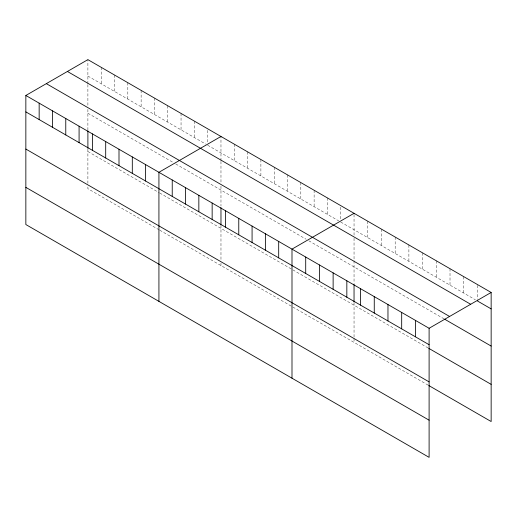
<?xml version="1.0" encoding="UTF-8"?>
<svg xmlns="http://www.w3.org/2000/svg" width="517" height="517" viewBox="0 0 517 517"><rect width="100%" height="100%" fill="white"/><g stroke="black" fill="none" stroke-linecap="round" stroke-linejoin="round"><path stroke-width="0.39" stroke-dasharray="2.58 1.94" d="M87.896 84.588L87.896 106.276M87.896 83.819L87.896 59.642M220.972 161.42L220.972 183.102M220.972 160.645L220.972 136.475M354.042 238.247L354.042 259.935M354.042 235.151L354.042 213.301M87.896 76.07L205.669 144.062M207.666 145.219L338.738 220.895M340.735 222.045L475.382 299.782M87.896 113.242L173.066 162.416M175.728 163.954L306.135 239.242M308.798 240.78L443.851 318.75M87.896 151.546L159.094 192.647M159.759 193.028L292.163 269.473M292.829 269.861L428.082 347.947M159.094 229.819L87.896 188.718L87.896 186.391M159.759 230.207L292.163 306.652M292.829 307.033L428.082 385.12M477.437 285.326L477.437 299.408M463.73 276.627L463.73 293.055M450.016 268.711L450.016 285.138M436.309 260.794L436.309 277.222M422.596 252.884L422.596 269.305M408.889 244.968L408.889 261.395M395.175 237.051L395.175 253.479M381.468 229.134L381.468 245.562M367.755 221.218L367.755 237.646M354.042 260.71L354.042 283.659M354.042 302.807L354.042 337.73M354.042 338.506L354.042 342.377M340.735 207.181L340.735 219.699M327.429 197.94L327.429 214.361M314.123 190.256L314.123 206.684M300.816 182.572L300.816 199M287.51 174.888L287.51 191.316M274.197 167.204L274.197 183.632M260.891 159.52L260.891 175.948M247.585 151.836L247.585 168.264M234.279 144.159L234.279 160.58M220.972 186.204L220.972 206.031M220.972 225.179L220.972 260.122M220.972 263.224L220.972 265.544M207.666 130.355L207.666 142.873M194.353 121.107L194.353 137.535M181.047 113.423L181.047 129.851M167.741 105.739L167.741 122.167M154.434 98.062L154.434 114.483M141.128 90.378L141.128 106.806M127.822 82.694L127.822 99.122M114.515 75.01L114.515 91.438M101.203 67.326L101.203 83.754M87.896 109.371L87.896 130M87.896 149.148L87.896 183.296"/><path stroke-width="0.78" d="M25.85 95.471L429.104 328.282L429.104 457.358L25.85 224.54L25.85 95.471L87.896 59.642L491.15 292.46L491.15 421.529L428.767 385.514M220.972 136.475L158.926 172.297L158.926 301.366M354.042 213.301L291.995 249.123L291.995 378.198M429.104 328.282L491.15 292.46M477.437 300.972L491.15 308.888M67.423 71.469L470.677 304.28M46.323 83.644L449.577 316.462M444.536 319.144L491.15 346.06M25.85 111.892L429.104 344.71M428.767 348.342L491.15 384.357M25.85 149.064L429.104 381.882M25.85 187.367L429.104 420.185M415.39 320.366L415.39 336.793M401.683 312.449L401.683 328.877M387.97 304.539L387.97 320.96M374.263 296.622L374.263 313.05M360.549 288.706L360.549 305.133M354.042 284.453L354.042 302.012M346.836 280.789L346.836 297.217M333.129 272.873L333.129 289.3M319.416 264.956L319.416 281.384M305.709 257.039L305.709 273.467M278.689 241.445L278.689 257.867M265.383 233.762L265.383 250.189M252.076 226.078L252.076 242.505M238.77 218.394L238.77 234.821M225.457 210.71L225.457 227.137M220.972 207.627L220.972 224.384M212.151 203.026L212.151 219.454M198.845 195.348L198.845 211.77M185.538 187.665L185.538 204.092M172.232 179.981L172.232 196.408M145.613 164.613L145.613 181.04M132.307 156.929L132.307 173.357M119 149.245L119 165.673M105.694 141.568L105.694 157.989M92.388 133.884L92.388 150.311M87.896 130.801L87.896 148.353M79.082 126.2L79.082 142.627M65.769 118.516L65.769 134.943M52.463 110.832L52.463 127.26M39.156 103.148L39.156 119.576"/></g></svg>
